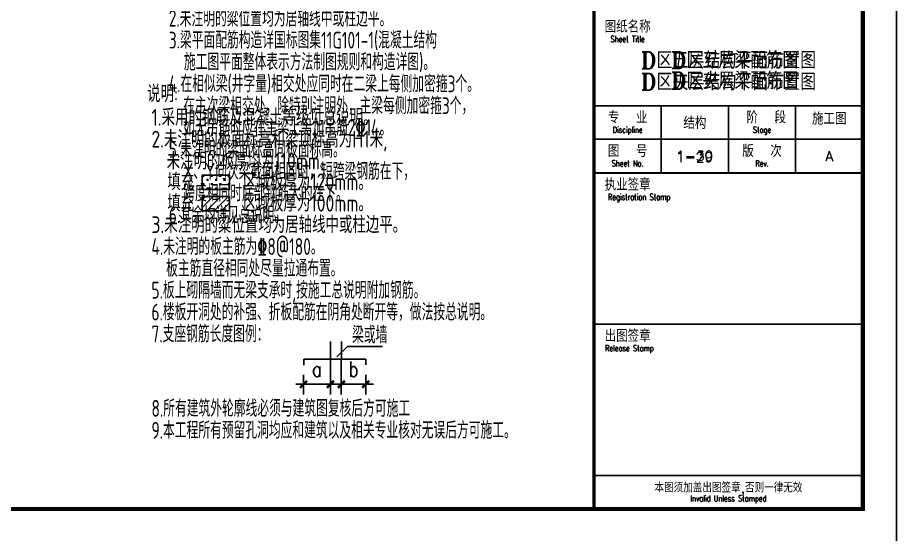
# Model space of a CAD drawing. Header units: millimetres. Extents: x 2998490 to 15040601, y 444546 to 7822218.
# Drawn here: x 14934736 to 14960895, y 7486009 to 7501385 of the extents above; entities that cross this region are included whole.
import ezdxf
from ezdxf.enums import TextEntityAlignment as Align

# ---------------------------------------------------------------- set-up
doc = ezdxf.new("R2010")
doc.units = ezdxf.units.MM
doc.header["$LTSCALE"] = 2000
for name, color, linetype in [('3-ban', 84, 'Continuous'), ('3-liang-R截面-X', 50, 'Continuous'), ('图框', 7, 'Continuous')]:
    doc.layers.add(name, color=color, linetype=linetype)
doc.styles.add('DIM_FONT', font='SIMPLEX', dxfattribs={"width": 0.8, "bigfont": 'HZTXT'})
doc.styles.add('TKZ1_tjhts.shx', font='tjromant.shx', dxfattribs={"bigfont": 'tjhts.shx'})
doc.styles.add('TKZ2_tjkts.shx', font='tjromant.shx', dxfattribs={"bigfont": 'tjkts.shx'})
doc.styles.add('TSSD_Rein', font='Tssdeng.shx', dxfattribs={"width": 0.7, "bigfont": 'hztxt.shx'})
doc.dimstyles.new('AXIS150', dxfattribs={"dimscale": 1.5, "dimtxt": 300, "dimasz": 1, "dimexe": 200, "dimexo": 200, "dimgap": 150, "dimtad": 1, "dimdec": 0, "dimzin": 0, "dimdsep": 46, "dimtxsty": 'DIM_FONT', "dimblk1": '_DIMX', "dimblk2": '_DIMX', "dimsah": 1, "dimcen": 0.09, "dimclrt": 7, "dimadec": 0, "dimazin": 0, "dimtfac": 1, "dimtdec": 0, "dimtix": 1, "dimtmove": 2, "dimatfit": 3, "dimfxl": 0, "dimtolj": 1, "dimtzin": 0, "dimarcsym": 0})

# ---------------------------------------------------------------- blocks, each defined once
blk = doc.blocks.new('TJAD_TK_A0')
at = {"layer": '图框'}
for p, q in [((2162, -441.7), (2162, 399.3)), ((2072, -311.7), (2152, -311.7)), ((2092, -311.7), (2092, -331.7)), ((2112, -311.7), (2112, -331.7)), ((2132, -311.7), (2132, -331.7)), ((2072, -321.7), (2152, -321.7)), ((2072, -376.7), (2152, -376.7)), ((2072, -421.7), (2152, -421.7))]:
    blk.add_line(p, q, dxfattribs=at)
at = {"layer": '图框', "const_width": 1.2}
blk.add_lwpolyline([(2152, -431.7), (2152, 389.3), (998, 389.3), (998, -431.7)], close=True, dxfattribs=at)
at = {"layer": '图框'}
for points, const_width in [([(2072, 389.3), (2072, -431.7)], 1), ([(2072, -331.7), (2152, -331.7)], 0.6)]:
    blk.add_lwpolyline(points, dxfattribs=dict(at, const_width=const_width))
at = {"layer": '图框', "style": 'TKZ2_tjkts.shx'}
for s, height, p in [('图纸名称', 3.6, (2082, -288.16)), ('专  业', 3.6, (2082, -315.16)), (' 阶  段', 3.6, (2122, -315.16)), ('图  号', 3.6, (2082, -325.16)), ('版  次', 3.6, (2122, -325.16)), ('执业签章', 3.6, (2082, -335.16)), ('出图签章', 3.6, (2082, -380.16)), ('本图须加盖出图签章,否则一律无效', 3, (2112, -425.28))]:
    blk.add_text(s, height=height, dxfattribs=at).set_placement(p, align=Align.MIDDLE_CENTER)
at = {"layer": '图框', "style": 'TKZ2_tjkts.shx', "width": 0.8}
for s, p in [('Sheet Title', (2082, -291.86)), ('Discipline', (2082, -318.86)), ('Stage', (2122, -318.86)), ('Sheet No.', (2082, -328.86)), ('Rev.', (2122, -328.86)), ('Registration Stamp', (2085.41, -338.86)), ('Release Stamp', (2082.52, -383.86)), ('Invalid Unless Stamped', (2112, -428.53))]:
    blk.add_text(s, height=1.8, dxfattribs=at).set_placement(p, align=Align.MIDDLE_CENTER)
blk = doc.blocks.new('_DIMX')
blk.add_line((-150, 0), (150, 0))
at = {"const_width": 50}
blk.add_lwpolyline([(-70, -70), (70, 70)], dxfattribs=at)
blk = doc.blocks.new('*D978')
at = {"layer": '3-ban', "color": 0, "lineweight": -2}
for p, q in [((14943247, 7490756), (14943247, 7490176)), ((14944048, 7490756), (14944048, 7490176)), ((14943249, 7490476), (14944046, 7490476))]:
    blk.add_line(p, q, dxfattribs=at)
at = {"layer": 'Defpoints', "color": 0}
for p in [(14943247, 7491056), (14944048, 7491056), (14944048, 7490476)]:
    blk.add_point(p, dxfattribs=at)
at = {"layer": '3-ban', "color": 0, "lineweight": -2, "xscale": 1.5, "yscale": 1.5, "zscale": 1.5}
for p, rotation in [((14943247, 7490476), 179.9941877224498), ((14944048, 7490476), 359.9941877224499)]:
    blk.add_blockref('_DIMX', p, dxfattribs=dict(at, rotation=rotation))
at = {"layer": '3-ban', "color": 7, "insert": (14943648, 7490926), "char_height": 450, "attachment_point": 5, "rotation": 359.9942, "style": 'DIM_FONT'}
blk.add_mtext('\\A1;a', dxfattribs=at)
blk = doc.blocks.new('*D979')
at = {"layer": '3-ban', "color": 0, "lineweight": -2}
for p, q in [((14944372, 7490756), (14944372, 7490176)), ((14945100, 7490756), (14945100, 7490176)), ((14944374, 7490476), (14945098, 7490476))]:
    blk.add_line(p, q, dxfattribs=at)
at = {"layer": 'Defpoints', "color": 0}
for p in [(14944372, 7491056), (14945100, 7491056), (14945100, 7490476)]:
    blk.add_point(p, dxfattribs=at)
at = {"layer": '3-ban', "color": 0, "lineweight": -2, "xscale": 1.5, "yscale": 1.5, "zscale": 1.5}
for p, rotation in [((14944372, 7490476), 179.9941877224498), ((14945100, 7490476), 359.9941877224499)]:
    blk.add_blockref('_DIMX', p, dxfattribs=dict(at, rotation=rotation))
at = {"layer": '3-ban', "color": 7, "insert": (14944736, 7490926), "char_height": 450, "attachment_point": 5, "rotation": 359.9942, "style": 'DIM_FONT'}
blk.add_mtext('\\A1;b', dxfattribs=at)

msp = doc.modelspace()

# ---------------------------------------------------------------- hatches: boundary and pattern name
at = {"layer": '3-ban'}
h = msp.add_hatch(dxfattribs=at)
h.set_pattern_fill('CROSS', color=256, scale=20, style=0)
h.set_pattern_definition([(0, (718899.6, 0), (127, 127), [63.5, -190.5]), (90, (718931.35, -31.75), (-127, 127), [63.5, -190.5])])
h.paths.add_polyline_path([(14940234.4, 7496696.7), (14940234.4, 7496271.3), (14941044.9, 7496271.3), (14941044.9, 7496696.7)])
h = msp.add_hatch(dxfattribs=at)
h.set_pattern_fill('ANSI31', color=256, scale=50, style=0)
h.set_pattern_definition([(45, (11999348.55, 6678454.02), (-112.2532015, 112.2532015), [])])
h.paths.add_polyline_path([(14940234.4, 7496061.3), (14940234.4, 7495635.8), (14941044.9, 7495635.8), (14941044.9, 7496061.3)])

# ---------------------------------------------------------------- linework, layer by layer
for p, q in [((14944047.6, 7490630.7), (14944047.7, 7491752)), ((14944372.3, 7490630.7), (14944372.5, 7491751.9)), ((14944234.5, 7491292.3), (14944554.6, 7491603.3)), ((14944554.6, 7491603.3), (14945595.9, 7491603.1))]:
    msp.add_line(p, q, dxfattribs=at)
at = {"layer": '3-ban', "color": 1, "ltscale": 0.5}
for p, q in [((14943251.3, 7491048.3), (14943251.3, 7491226.7)), ((14943251.3, 7491226.7), (14945097.9, 7491226.7)), ((14945097.9, 7491226.7), (14945097.9, 7491054.1))]:
    msp.add_line(p, q, dxfattribs=at)
at = {"layer": '3-ban', "elevation": 7597.5}
for points in [[(14940234.4, 7496271.3), (14941044.9, 7496271.3), (14941044.9, 7496696.7), (14940234.4, 7496696.7)], [(14940234.4, 7495635.8), (14941044.9, 7495635.8), (14941044.9, 7496061.3), (14940234.4, 7496061.3)]]:
    msp.add_lwpolyline(points, close=True, dxfattribs=at)

# ---------------------------------------------------------------- block references
at = {"layer": '图框', "xscale": 100, "yscale": 100, "zscale": 100}
msp.add_blockref('TJAD_TK_A0', (14744694.6, 7529933.9), dxfattribs=at)

# ---------------------------------------------------------------- texts
at = {"layer": '3-ban', "style": 'TKZ1_tjhts.shx'}
for s, height, p in [('D区五层结构平面布置图', 500, (14955894.6, 7500113.6)), ('D区夹层结构平面布置图', 500, (14955894.6, 7499473.3)), ('1-29', 300, (14954886.8, 7497235.4))]:
    msp.add_text(s, height=height, dxfattribs=at).set_placement(p, align=Align.MIDDLE_CENTER)
at = {"layer": '3-ban', "color": 2, "style": 'TSSD_Rein', "width": 0.8}
msp.add_text('说明:', height=500, rotation=359.99419, dxfattribs=at).set_placement((14938589.8, 7498868.5))
at = {"layer": '3-ban', "style": 'TSSD_Rein'}
for s, width, p in [('1.采用的钢筋及混凝土等级见总说明。', 0.8, (14938720.6, 7498168.4)), ('2.未注明的板面标高和梁顶标高为H1米,', 0.8, (14938720.6, 7497518.4)), ('未注明的板厚均为110mm。', 0.8, (14939172.2, 7496868.4)), ('填充      区域板厚为120mm。', 0.8, (14939192.5, 7496247.6)), ('填充      区域板厚为100mm。', 0.8, (14939192.5, 7495612.2)), ('3.未注明的粱位置均为居轴线中或柱边平。', 0.8, (14938720.6, 7494974.3)), ('4.未注明的板主筋为%%1328@180。', 0.7, (14938720.6, 7494324.3)), ('板主筋直径相同处尽量拉通布置。', 0.7, (14939158, 7493674.3)), ('5.板上砌隔墙而无梁支承时,按施工总说明附加钢筋。', 0.7, (14938720.6, 7493024.3)), ('6.楼板开洞处的补强、折板配筋在阴角处断开等，做法按总说明。', 0.7, (14938720.6, 7492374.3)), ('7.支座钢筋长度图例：', 0.7, (14938720.6, 7491724.3)), ('梁或墙', 0.7, (14944693, 7491694.8)), ('8.所有建筑外轮廓线必须与建筑图复核后方可施工', 0.7, (14938720.6, 7489508.4)), ('9.本工程所有预留孔洞均应和建筑以及相关专业核对无误后方可施工。', 0.7, (14938720.6, 7488858.4))]:
    msp.add_text(s, height=500, rotation=359.99419, dxfattribs=dict(at, width=width)).set_placement(p)
at = {"layer": '3-liang-R截面-X', "style": 'TSSD_Rein', "width": 0.7}
for s, p in [('2.未注明的粱位置均为居轴线中或柱边平。', (14939236.2, 7501114.4)), ('3.梁平面配筋构造详国标图集11G101-1(混凝土结构', (14939236.2, 7500464.4)), ('施工图平面整体表示方法制图规则和构造详图)。', (14939687.7, 7499814.4)), ('4.在相似梁(井字量)相交处应同时在二梁上每侧加密箍3个。', (14939236.2, 7499164.4)), ('在主次梁相交处，除特别注明外，主梁每侧加密箍3个，', (14939665, 7498514.4)), ('如无吊筋时应在主梁上另加吊筋2%%13214。', (14939665, 7497864.4)), ('5.未注明的梁面标高同板面标高。', (14939236.2, 7497214.4)), ('X、Y向次梁截面相同时，短跨梁钢筋在下，', (14939665, 7496564.4)), ('跨度相同时底部钢筋大的在下。', (14939665, 7495914.4)), ('6.其余均详见总说明。', (14939236.2, 7495264.4))]:
    msp.add_text(s, height=500, rotation=359.99419, dxfattribs=at).set_placement(p)
at = {"layer": '3-liang-R截面-X', "style": 'TKZ1_tjhts.shx'}
for s, height, p in [('D区五层梁配筋图', 500, (14956075.9, 7500117)), ('D区夹层梁配筋图', 500, (14956075.9, 7499507.9)), ('1-30', 300, (14954886.8, 7497269.7))]:
    msp.add_text(s, height=height, dxfattribs=at).set_placement(p, align=Align.MIDDLE_CENTER)
at = {"layer": '图框', "style": 'TKZ1_tjhts.shx'}
for s, height, p in [('结构', 360, (14954894.6, 7498252.5)), ('施工图', 360, (14958894.6, 7498379.4)), ('A', 300, (14958894.6, 7497263.6))]:
    msp.add_text(s, height=height, dxfattribs=at).set_placement(p, align=Align.MIDDLE_CENTER)

# ---------------------------------------------------------------- dimensions: what is measured, and where the dimension line sits
at = {"layer": '3-ban'}
for base, p1, p2, text, picture, middle in [((14944047.5, 7490476), (14943247.5, 7491056.2), (14944047.6, 7491056.1), 'a', '*D978', (14943647.5, 7490926.1)), ((14945099.8, 7490475.9), (14944372.4, 7491056.1), (14945099.9, 7491056), 'b', '*D979', (14944736.1, 7490926))]:
    dim = msp.add_linear_dim(base=base, p1=p1, p2=p2, angle=359.99419, text=text, dimstyle='AXIS150', dxfattribs=at)
    dim.commit()
    dim.dimension.update_dxf_attribs({"geometry": picture, "text_midpoint": middle})

doc.saveas('drawing.dxf')
